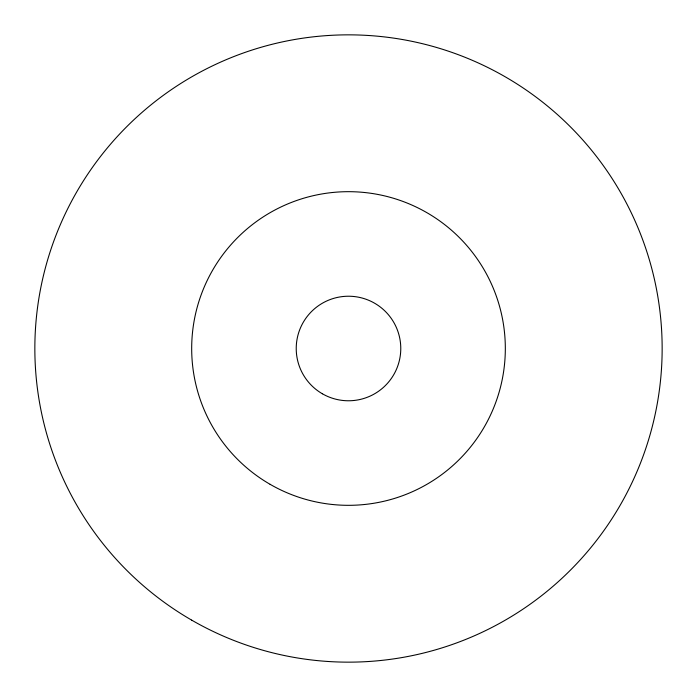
<?xml version="1.0" encoding="UTF-8"?>
<svg xmlns="http://www.w3.org/2000/svg" width="697" height="697" viewBox="0 0 697 697"><rect width="100%" height="100%" fill="white"/><g stroke="black" fill="none" stroke-linecap="round" stroke-linejoin="round"><path stroke-width="1.05" d="M191.675 620.13A313.65 313.65 0 0 0 662.15 348.5A313.65 313.65 0 0 0 191.675 76.87A313.65 313.65 0 0 0 191.675 620.13M270.087 484.31A156.825 156.825 0 0 0 505.325 348.5A156.825 156.825 0 0 0 270.087 212.69A156.825 156.825 0 0 0 270.087 484.31M322.363 393.77A52.275 52.275 0 0 0 400.775 348.5A52.275 52.275 0 0 0 322.363 303.23A52.275 52.275 0 0 0 322.363 393.77"/></g></svg>
